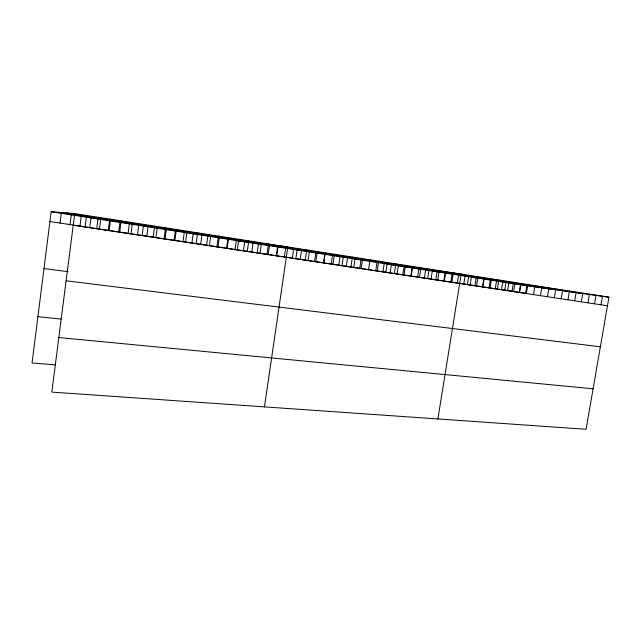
<?xml version="1.0" encoding="UTF-8"?>
<svg xmlns="http://www.w3.org/2000/svg" width="641" height="641" viewBox="0 0 641 641"><rect width="100%" height="100%" fill="white"/><g stroke="black" fill="none" stroke-linecap="round" stroke-linejoin="round"><path stroke-width="0.96" d="M74.733 213.605L51.817 392.092L586.09 429.27L608.95 297.208L74.733 213.605L51.176 211.73L32.05 362.958L55.062 364.865M60.038 223.076L61.28 213.301M70.045 224.582L71.287 214.863M79.957 226.081L81.199 216.402M85.053 227.002L86.543 215.456M89.772 227.555L91.022 217.932M96.719 228.765L98.217 217.283M99.491 229.029L100.741 219.446M108.265 230.504L109.763 219.086M109.122 230.48L110.372 220.945M118.665 231.914L119.915 222.427M119.675 232.226L121.173 220.873M128.112 233.34L129.37 223.901M130.956 233.925L132.463 222.643M137.478 234.758L138.736 225.36M142.118 235.608L143.624 224.39M146.757 236.152L148.015 226.802M153.159 237.274L154.665 226.113M155.947 237.539L157.213 228.228M164.072 238.917L165.578 227.827M165.058 238.917L166.323 229.646M174.088 240.279L175.346 231.056M174.865 240.543L176.379 229.51M183.03 241.625L184.287 232.443M185.545 242.154L187.06 231.185M191.891 242.963L193.157 233.829M196.114 243.748L197.628 232.835M200.673 244.293L201.939 235.191M206.562 245.327L208.077 234.478M209.383 245.599L210.649 236.545M216.906 246.881L218.421 236.096M218.004 246.905L219.27 237.891M226.553 248.195L227.827 239.221M227.138 248.428L228.653 237.691M235.031 249.469L236.297 240.543L287.833 246.953L264.453 406.891M237.258 249.95L238.773 239.277M243.436 250.743L244.702 241.849M247.274 251.464L248.796 240.848M251.761 251.993L253.027 243.139M257.185 252.955L258.708 242.394M260.014 253.243L261.288 244.429M267.001 254.437L268.515 243.933M268.202 254.477L269.468 245.703M276.311 255.703L277.577 246.961M276.704 255.903L278.226 245.455M284.356 256.913L285.622 248.219M292.328 258.115L293.594 249.453M295.822 258.78L297.344 248.444M300.236 259.309L301.502 250.687M305.236 260.198L306.759 249.918M308.073 260.494L309.347 251.905M314.555 261.608L316.077 251.376M315.845 261.664L317.119 253.115M323.553 262.826L324.819 254.317M323.777 262.994L325.299 252.818M331.197 263.98L332.463 255.503M332.911 264.372L334.434 254.245M338.777 265.126L340.042 256.688M341.949 265.735L343.472 255.663M346.292 266.255L347.558 257.858M350.899 267.089L352.422 257.065M353.744 267.377L355.01 259.012M359.769 268.427L361.284 258.451M361.131 268.499L362.405 260.166M368.543 269.749L370.057 259.821M375.738 270.694L377.004 262.433M377.228 271.055L378.751 261.183M382.949 271.784L384.215 263.563M385.834 272.353L387.356 262.53M390.105 272.866L391.371 264.677L461.191 274.084L437.907 418.958M394.359 273.643L395.874 263.86M397.067 273.915L398.333 265.759M402.796 274.909L404.319 265.182M403.974 274.957L405.24 266.832M410.833 275.991L412.099 267.898M411.161 276.175L412.676 266.496M417.628 277.016L418.893 268.956M419.438 277.417L420.953 267.786M424.374 278.034L425.64 270.005M427.643 278.659L429.158 269.068M431.072 279.043L432.338 271.047M435.76 279.885L437.274 270.342M437.715 280.045L438.981 272.08M443.812 281.095L445.327 271.6M444.309 281.038L445.567 273.106M450.847 282.032L452.113 274.124M451.785 282.296L453.291 272.85M457.337 283.01L458.603 275.133M463.78 283.979L465.046 276.135M467.353 284.644L468.867 275.285M470.173 284.941L471.431 277.136M474.965 285.79L476.471 276.479M476.519 285.902L477.777 278.122M482.505 286.928L484.011 277.657M482.817 286.848L484.075 279.099M489.059 287.793L490.325 280.069M489.98 288.057L491.487 278.827M495.269 288.73L496.527 281.038M497.384 289.171L498.89 279.981M501.422 289.66L502.68 281.992M504.723 290.277L506.23 281.135M507.528 290.581L508.786 282.945M511.999 291.375L513.497 282.272M513.593 291.495L514.851 283.891M519.21 292.464L520.708 283.394M519.619 292.4L520.869 284.828M608.95 297.208L526.846 285.758L525.596 293.306L49.934 221.554M526.357 293.538L527.855 284.516M533.44 294.612L534.939 285.622M540.459 295.669L541.957 286.727M547.422 296.719L548.92 287.809M554.329 297.761L555.819 288.891M561.171 298.786L562.662 289.964M567.95 299.812L569.44 291.022M574.681 300.829L576.171 292.08M581.347 301.831L582.837 293.121M587.957 302.832L589.448 294.155M594.519 303.818L596.002 295.18M601.018 304.796L602.5 296.198M58.82 337.527L593.093 388.791M37.907 316.654L60.943 319.074M66.111 280.798L600.361 346.805M43.989 268.579L68.034 271.656M73.242 225.223L607.468 305.773M66.063 212.916L579.496 293.097M58.107 212.283L551.685 289.219M51.176 211.73L526.846 285.758"/></g></svg>
